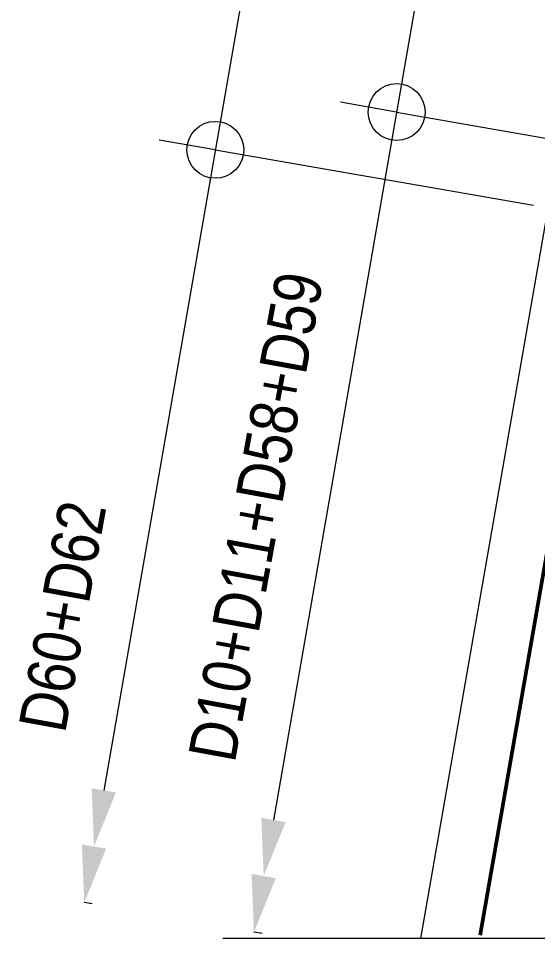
# Model space of a CAD drawing. Header units: metres. Extents: x 0 to 21, y 3 to 546.
# Drawn here: x 0.95 to 1.634, y 542.13 to 543.342 of the extents above; entities that cross this region are included whole.
import ezdxf

# ---------------------------------------------------------------- set-up
doc = ezdxf.new("R2010")
doc.units = ezdxf.units.M
for name, color, linetype, lineweight in [('A-ANNO-NOTE', 7, 'Continuous', 9), ('A-DETL', 7, 'Continuous', 13), ('A-DETL-GENF', 7, 'Continuous', 9), ('A-WALL', 7, 'Continuous', 50), ('G-ANNO-TEXT', 7, 'Continuous', 9)]:
    doc.layers.add(name, color=color, linetype=linetype, lineweight=lineweight)
doc.styles.add('Arial Narrow_2', font='ARIALN.TTF', dxfattribs={"height": 0.0625})

# ---------------------------------------------------------------- blocks, each defined once
blk = doc.blocks.new('North_Wall - North_Wall-6845343-DRG-2873136 - DETAIL A')
at = {"layer": 'A-WALL', "lineweight": 13}
blk.add_line((-1136.3317, 542.1302), (-1136.028, 543.8734), dxfattribs=at)
blk = doc.blocks.new('T2DExtentArrowReinf1 - Extent-7577208-DRG-2873136 - DETAIL A')
at = {"layer": 'A-DETL-GENF'}
for p, q in [((-1136.2696, 543.7592), (-1136.5262, 542.2864)), ((-1136.3638, 543.2188), (-1135.8873, 543.1357)), ((-1136.5413, 542.1368), (-1136.5519, 542.1387))]:
    blk.add_line(p, q, dxfattribs=at)
blk = doc.blocks.new('T2DExtentArrowReinf1 - Extent-7577202-DRG-2873136 - DETAIL A')
at = {"layer": 'A-DETL-GENF'}
for p, q in [((-1136.4933, 543.7982), (-1136.7499, 542.3254)), ((-1136.6029, 543.1691), (-1136.1835, 543.096)), ((-1136.7651, 542.1758), (-1136.7757, 542.1776))]:
    blk.add_line(p, q, dxfattribs=at)
blk = doc.blocks.new('CS_DET_BreakLine_ViewScale - Std Break-7449553-DRG-2873136 - DETAIL A')
at = {"layer": 'A-DETL-GENF'}
blk.add_line((-1134.5205, 542.1302), (-1136.5929, 542.1302), dxfattribs=at)

msp = doc.modelspace()

# ---------------------------------------------------------------- hatches: boundary and pattern name
at = {"layer": 'A-ANNO-NOTE', "lineweight": 5}
for points in [[(1.0492716, 542.2515201), (1.0781533, 542.322618), (1.0461356, 542.3281962)], [(1.2729999, 542.2125414), (1.3018816, 542.2836393), (1.2698638, 542.2892176)], [(1.0363987, 542.1776331), (1.0652804, 542.248731), (1.0332627, 542.2543092)], [(1.260127, 542.1386544), (1.2890087, 542.2097523), (1.256991, 542.2153305)]]:
    msp.add_hatch(color=256, dxfattribs=at).paths.add_polyline_path(points)

# ---------------------------------------------------------------- linework, layer by layer
at = {"layer": 'A-ANNO-NOTE'}
for p, q in [((1.4480688, 543.2187995), (1.3741818, 543.2316724)), ((1.2088932, 543.1691138), (1.1350061, 543.1819866))]:
    msp.add_line(p, q, dxfattribs=at)
for centre in [(1.4483062, 543.2187582), (1.4483062, 543.2187582), (1.2091305, 543.1690724), (1.2091305, 543.1690724)]:
    msp.add_circle(centre, 0.0375, dxfattribs=at)
at = {"layer": 'A-DETL', "lineweight": 50}
msp.add_line((1.8698307, 543.9215784), (1.5585201, 542.1347289), dxfattribs=at)

# ---------------------------------------------------------------- block references
at = {"layer": 'A-DETL-GENF'}
for name in ['T2DExtentArrowReinf1 - Extent-7577202-DRG-2873136 - DETAIL A', 'T2DExtentArrowReinf1 - Extent-7577208-DRG-2873136 - DETAIL A', 'CS_DET_BreakLine_ViewScale - Std Break-7449553-DRG-2873136 - DETAIL A']:
    msp.add_blockref(name, (1137.812066, 0), dxfattribs=at)
at = {"layer": 'A-WALL', "lineweight": 13}
msp.add_blockref('North_Wall - North_Wall-6845343-DRG-2873136 - DETAIL A', (1137.812066, 0), dxfattribs=at)

# ---------------------------------------------------------------- next in the draw order: texts
at = {"layer": 'G-ANNO-TEXT', "char_height": 0.0625, "attachment_point": 1, "rotation": 79.6373295, "style": 'Arial Narrow_2', "bg_fill": 3, "box_fill_scale": 1, "bg_fill_color": 256, "bg_fill_transparency": 0}
for s, insert in [('D10+D11+D58+D59', (1.1732841, 542.3716292)), ('D60+D62', (0.9495558, 542.4106079))]:
    msp.add_mtext(s, dxfattribs=dict(at, insert=insert))

doc.saveas('drawing.dxf')
